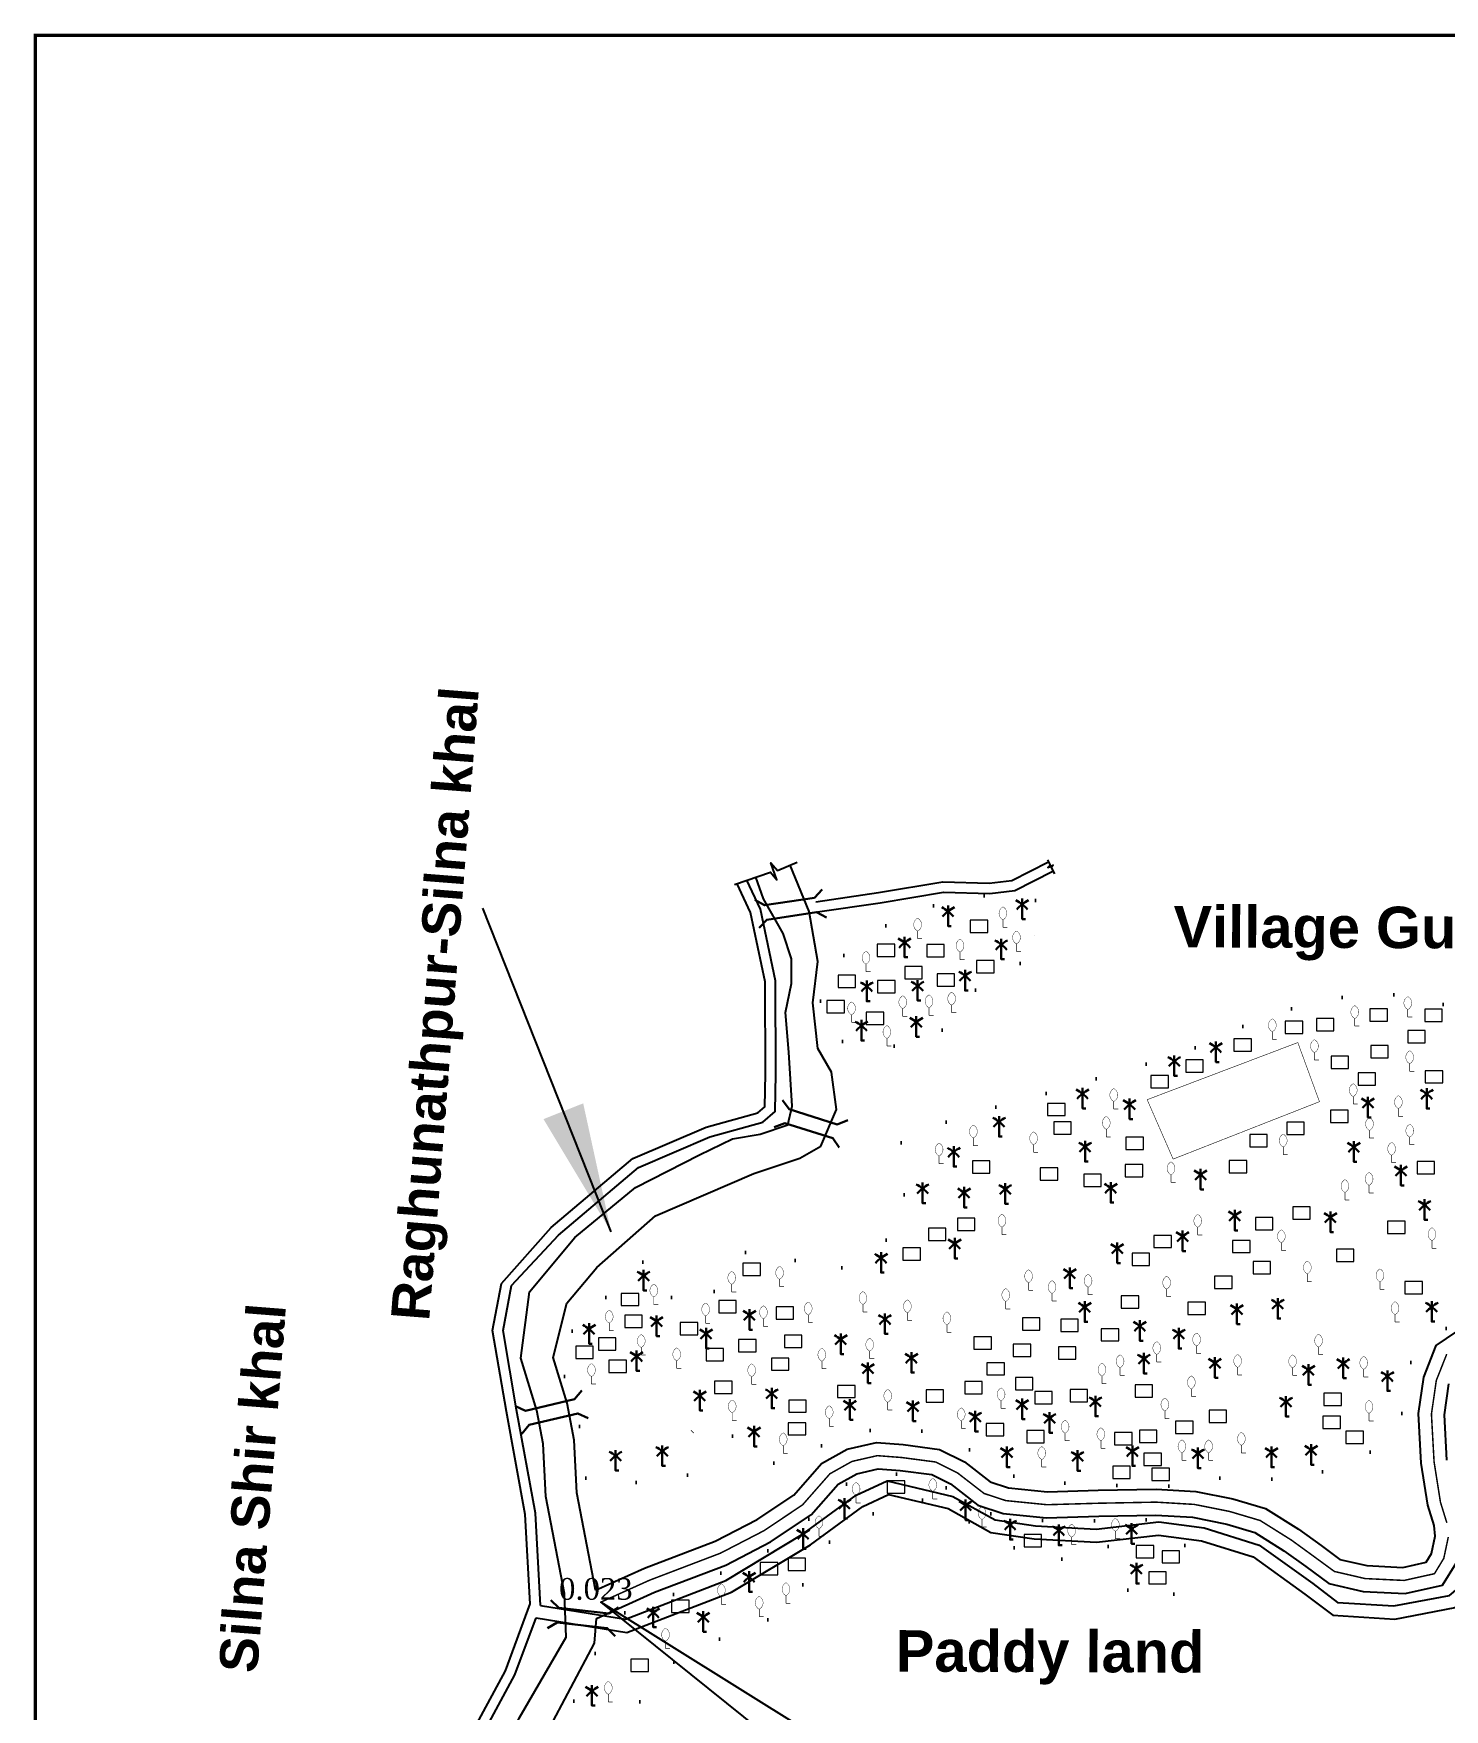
# Model space of a CAD drawing. Header units: millimetres. Extents: x 103 to 33028, y -150542 to -48.
# Drawn here: x 29273 to 29816, y -88851 to -88206 of the extents above; entities that cross this region are included whole.
import ezdxf

# ---------------------------------------------------------------- set-up
doc = ezdxf.new("R2010")
doc.units = ezdxf.units.MM
doc.header["$MEASUREMENT"] = 0
doc.linetypes.add('CENTERX2', pattern=[4, 2.5, -0.5, 0.5, -0.5])
doc.linetypes.add('DOT2', pattern=[0.125, 0, -0.125])
for name, color, linetype in [('boundary', 7, 'Continuous'), ('Home Stead', 151, 'Continuous'), ('Khal', 4, 'Continuous'), ('TEXT', 5, 'Continuous'), ('Trees', 77, 'Continuous')]:
    doc.layers.add(name, color=color, linetype=linetype)
for name, color, linetype, lineweight in [('Bridge or Culvert', 7, 'Continuous', 25), ('HOUSE', 144, 'Continuous', 18), ('OUTLINE', 7, 'Continuous', 15), ('Pond or Ditch', 7, 'Continuous', 9), ('PUCCA ROAD', 1, 'Continuous', 30)]:
    doc.layers.add(name, color=color, linetype=linetype, lineweight=lineweight)
doc.styles.add('b', font='times.ttf')
doc.styles.get("Standard").update_dxf_attribs({"font": 'arial.ttf'})
doc.styles.add('sum', font='arialbd.ttf')
doc.dimstyles.get("Standard").update_dxf_attribs({"dimtxt": 0.18, "dimasz": 0.18, "dimexe": 0.18, "dimexo": 0.0625, "dimgap": 0.09, "dimtad": 0, "dimtih": 1, "dimtoh": 1, "dimdec": 4, "dimzin": 0, "dimdsep": 46, "dimtxsty": 'Standard', "dimblk": 'DATUMBLANK', "dimcen": 0.09, "dimadec": 0, "dimazin": 0, "dimtfac": 1, "dimtdec": 4, "dimtofl": 0, "dimtmove": 0, "dimatfit": 3, "dimfxl": 1, "dimtolj": 1, "dimtzin": 0, "dimarcsym": 0})

# ---------------------------------------------------------------- blocks, each defined once
blk = doc.blocks.new('A$C3B865840')
at = {"layer": 'Bridge or Culvert', "color": 7, "linetype": 'Continuous', "lineweight": 30}
for points in [[(0, 43.6), (13.8, 33.1), (91.3, 33.3), (105, 44.2)], [(0.2, 0), (13.9, 10.6), (91.4, 10.9), (105.2, 0.2)]]:
    blk.add_lwpolyline(points, dxfattribs=at)
blk = doc.blocks.new('A$C7FEE66E4')
at = {"layer": 'Trees', "linetype": 'Continuous', "const_width": 0.000142}
blk.add_lwpolyline([(0, 0.00001, 0.606435), (0, 0.00493, 0.606435)], format="xyb", close=True, dxfattribs=at)
at = {"layer": 'Trees', "linetype": 'Continuous', "const_width": 0.000252}
for points in [[(0, 0.00001), (0, -0.00287)], [(0, -0.00287), (0.00172, -0.00287)]]:
    blk.add_lwpolyline(points, dxfattribs=at)
blk = doc.blocks.new('A$C01DB3217')
at = {"layer": 'Trees', "color": 1, "lineweight": 30}
blk.add_lwpolyline([(0, 0.0028), (0, -0.00714), (0.00154, -0.00714)], dxfattribs=at)
for centre, start, end in [((-0.01201, -0.01535), 41.24911, 62.67823), ((0.01201, -0.01535), 117.32177, 138.75089)]:
    blk.add_arc(centre, 0.01949, start, end, dxfattribs=at)
blk = doc.blocks.new('_DatumBlank')
at = {"color": 0, "linetype": 'ByBlock', "lineweight": -2}
for p, q in [((0, 0.577), (-1, 0)), ((0, -0.577), (0, 0.577)), ((-1, 0), (0, -0.577))]:
    blk.add_line(p, q, dxfattribs=at)

msp = doc.modelspace()

# ---------------------------------------------------------------- linework, layer by layer
at = {"layer": 'boundary', "color": 0, "const_width": 1.32}
msp.add_lwpolyline([(29273.47, -88206.41), (30715.95, -88206.41), (30715.95, -89234.64), (29273.47, -89234.64), (29273.47, -88206.41)], dxfattribs=at)
at = {"layer": 'Home Stead', "color": 7, "linetype": 'DOT2', "lineweight": 50, "ltscale": 159.474072, "flags": 128}
for points in [[(29524.66, -88760.72), (29507.15, -88763.29), (29497.23, -88764.74), (29485.45, -88762.12), (29482.99, -88741.55), (29479.37, -88728.84), (29474.91, -88715.9), (29477.37, -88706.5), (29490.31, -88700.78), (29494.08, -88689.49), (29503.7, -88681.75), (29509.2, -88677.33), (29515.42, -88688.02), (29520.65, -88695.55), (29526.72, -88695.97), (29536.1, -88689.09), (29540.35, -88679.56), (29546.07, -88675.17), (29556.63, -88673.99), (29568.51, -88679.27), (29579.36, -88683.81), (29600.76, -88670.67), (29608.42, -88660.66), (29607.54, -88645.05), (29606.76, -88631.37), (29629.35, -88622.96), (29662.65, -88613.83), (29715.13, -88598.44), (29750.2, -88582.83), (29784.1, -88575.18), (29811.66, -88576.56), (29820.64, -88583.22), (29823.54, -88597.55), (29827.3, -88607.24), (29834.54, -88611.44), (29844.25, -88610.43), (29848.88, -88605.94), (29850.62, -88595.23), (29859.31, -88580.33), (29872.19, -88573.53), (29878.43, -88563.19), (29883.35, -88551.9), (29907.91, -88546.8), (29917.01, -88556.8), (29934.11, -88559.35), (29938.84, -88555.17), (29932.66, -88542.8), (29920.1, -88524.25), (29909.36, -88508.98), (29913.73, -88503.34), (29931.02, -88499.7), (29947.58, -88502.43), (29975.54, -88521.76), (30007.37, -88548.98), (30039.77, -88577.59), (30047.96, -88590.05), (30048.46, -88599.11), (30036.75, -88603.01), (30010.55, -88612.2), (29998.04, -88615.91), (29982.17, -88617.42), (29971.97, -88619.81), (29960.01, -88623.4), (29948.32, -88621.58), (29934.7, -88619.47), (29928.38, -88622.79), (29927.58, -88630.44), (29929.19, -88639.7), (29927.98, -88650.37), (29919.9, -88660.28), (29914.53, -88662.19), (29901.39, -88663.17), (29888.12, -88667.27), (29879.51, -88671.08), (29874.57, -88676.44), (29872.31, -88685.05), (29874.28, -88697.46), (29869.02, -88701.79), (29863.28, -88703.38), (29852.81, -88704.03), (29846.15, -88702.71), (29837.62, -88701.33), (29823.04, -88701.48), (29815.45, -88704.79), (29804.59, -88711.76), (29800.58, -88727.13), (29799.24, -88740.73), (29790.76, -88749.86), (29781.62, -88755.43), (29759.29, -88762.58), (29744.58, -88762.13), (29726.29, -88761.91), (29717.23, -88764.68), (29701.12, -88765.23), (29679.76, -88764.24), (29654.98, -88763.24), (29640.93, -88757.05), (29632.53, -88750.45), (29625.38, -88746.32), (29618.08, -88744.12), (29608.44, -88743.02), (29600.18, -88742.74), (29582.56, -88745.49), (29568.07, -88754.44), (29559.81, -88756.51), (29550.03, -88754.44), (29544.39, -88749.63), (29540.67, -88743.57), (29538.06, -88740.55), (29532, -88739.45), (29527.73, -88741.65), (29525.53, -88745.78), (29525.39, -88753.34), (29524.66, -88760.72)], [(29652.64, -88563.79), (29634.56, -88574.6), (29621.54, -88590.81), (29610.05, -88595.54), (29596.19, -88595.54), (29581.66, -88593.34), (29576.08, -88587.6), (29575.75, -88578.65), (29579.8, -88567.17), (29588.08, -88556.36), (29599.91, -88549.77), (29616.98, -88542.34), (29628.64, -88538.46), (29637.94, -88537.78), (29649.43, -88537.1), (29663.79, -88540.99), (29664.97, -88544.7), (29658.89, -88551.63), (29652.98, -88561.93), (29652.64, -88563.79)], [(29485.83, -88980.38), (29480.71, -88936.35), (29478.3, -88915.67), (29481.99, -88888.74), (29493.77, -88862.62), (29521.72, -88829.99), (29547.85, -88819.5), (29562.2, -88813.74), (29569.01, -88803.13), (29570.9, -88795.46), (29578.45, -88787.03), (29591.29, -88778.73), (29599.08, -88773.69), (29608.2, -88770.63), (29617.14, -88770.25), (29646.29, -88785.84), (29653.88, -88791.21), (29659.89, -88794.21), (29669.54, -88792.95), (29672.55, -88789.63), (29678.08, -88786.94), (29687.73, -88788.37), (29690.74, -88791.21), (29694.06, -88795.95), (29694.22, -88806.23), (29706.4, -88809.39), (29713.51, -88805.75), (29715.73, -88797.06), (29716.2, -88784.26), (29711.14, -88780.62), (29700.33, -88777.67), (29666.21, -88778.83), (29639.94, -88775.49), (29623.15, -88765.01), (29608.47, -88760.23), (29593.39, -88760.65), (29582.99, -88765.58), (29575.12, -88774.59), (29557.39, -88789.06), (29523.21, -88805.17), (29501.51, -88813), (29493.6, -88819.05), (29481.13, -88847.32), (29470.08, -88866.33), (29461.22, -88887.46), (29458.24, -88898.98), (29458.13, -88931.61), (29458.63, -88980.65), (29460.64, -88985.76), (29462.91, -88988.02), (29466.26, -88989.2), (29472.39, -88989.45), (29477.75, -88987.44), (29483.12, -88984.76), (29485.83, -88980.38)]]:
    msp.add_lwpolyline(points, dxfattribs=at)
at = {"layer": 'HOUSE'}
for points in [[(29633.49, -88551.85), (29640.24, -88551.85), (29640.24, -88547.12), (29633.49, -88547.12), (29633.49, -88551.85)], [(29597.65, -88561.09), (29604.4, -88561.09), (29604.4, -88556.36), (29597.65, -88556.36), (29597.65, -88561.09)], [(29616.71, -88561.2), (29623.46, -88561.2), (29623.46, -88556.47), (29616.71, -88556.47), (29616.71, -88561.2)], [(29608.27, -88569.64), (29615.02, -88569.64), (29615.02, -88564.91), (29608.27, -88564.91), (29608.27, -88569.64)], [(29635.89, -88567.36), (29642.64, -88567.36), (29642.64, -88562.63), (29635.89, -88562.63), (29635.89, -88567.36)], [(29582.59, -88572.95), (29589.34, -88572.95), (29589.34, -88568.22), (29582.59, -88568.22), (29582.59, -88572.95)], [(29597.77, -88575), (29604.52, -88575), (29604.52, -88570.28), (29597.77, -88570.28), (29597.77, -88575)], [(29620.71, -88572.49), (29627.46, -88572.49), (29627.46, -88567.77), (29620.71, -88567.77), (29620.71, -88572.49)], [(29578.25, -88582.76), (29585, -88582.76), (29585, -88578.03), (29578.25, -88578.03), (29578.25, -88582.76)], [(29593.43, -88587.2), (29600.18, -88587.2), (29600.18, -88582.48), (29593.43, -88582.48), (29593.43, -88587.2)], [(29766.76, -88589.69), (29773.51, -88589.69), (29773.51, -88584.97), (29766.76, -88584.97), (29766.76, -88589.69)], [(29787.39, -88585.98), (29794.14, -88585.98), (29794.14, -88581.26), (29787.39, -88581.26), (29787.39, -88585.98)], [(29808.47, -88586.13), (29815.22, -88586.13), (29815.22, -88581.41), (29808.47, -88581.41), (29808.47, -88586.13)], [(29754.73, -88590.73), (29761.48, -88590.73), (29761.48, -88586), (29754.73, -88586), (29754.73, -88590.73)], [(29801.94, -88594.29), (29808.69, -88594.29), (29808.69, -88589.57), (29801.94, -88589.57), (29801.94, -88594.29)], [(29734.99, -88597.55), (29741.74, -88597.55), (29741.74, -88592.83), (29734.99, -88592.83), (29734.99, -88597.55)], [(29787.69, -88600.08), (29794.44, -88600.08), (29794.44, -88595.35), (29787.69, -88595.35), (29787.69, -88600.08)], [(29716.43, -88605.57), (29723.18, -88605.57), (29723.18, -88600.84), (29716.43, -88600.84), (29716.43, -88605.57)], [(29772.4, -88604.23), (29779.15, -88604.23), (29779.15, -88599.5), (29772.4, -88599.5), (29772.4, -88604.23)], [(29703.07, -88611.65), (29709.82, -88611.65), (29709.82, -88606.92), (29703.07, -88606.92), (29703.07, -88611.65)], [(29782.79, -88610.61), (29789.54, -88610.61), (29789.54, -88605.88), (29782.79, -88605.88), (29782.79, -88610.61)], [(29808.63, -88609.76), (29815.38, -88609.76), (29815.38, -88605.04), (29808.63, -88605.04), (29808.63, -88609.76)], [(29663.25, -88622.34), (29670, -88622.34), (29670, -88617.62), (29663.25, -88617.62), (29663.25, -88622.34)], [(29772.25, -88625), (29779, -88625), (29779, -88620.27), (29772.25, -88620.27), (29772.25, -88625)], [(29665.63, -88629.46), (29672.38, -88629.46), (29672.38, -88624.74), (29665.63, -88624.74), (29665.63, -88629.46)], [(29693.42, -88635.38), (29700.17, -88635.38), (29700.17, -88630.66), (29693.42, -88630.66), (29693.42, -88635.38)], [(29741.08, -88634.35), (29747.83, -88634.35), (29747.83, -88629.62), (29741.08, -88629.62), (29741.08, -88634.35)], [(29755.33, -88629.6), (29762.08, -88629.6), (29762.08, -88624.87), (29755.33, -88624.87), (29755.33, -88629.6)], [(29634.3, -88644.45), (29641.05, -88644.45), (29641.05, -88639.72), (29634.3, -88639.72), (29634.3, -88644.45)], [(29660.43, -88647.12), (29667.18, -88647.12), (29667.18, -88642.39), (29660.43, -88642.39), (29660.43, -88647.12)], [(29693.13, -88645.92), (29699.88, -88645.92), (29699.88, -88641.19), (29693.13, -88641.19), (29693.13, -88645.92)], [(29733.21, -88644.29), (29739.96, -88644.29), (29739.96, -88639.56), (29733.21, -88639.56), (29733.21, -88644.29)], [(29805.51, -88644.78), (29812.26, -88644.78), (29812.26, -88640.05), (29805.51, -88640.05), (29805.51, -88644.78)], [(29677.2, -88649.64), (29683.95, -88649.64), (29683.95, -88644.92), (29677.2, -88644.92), (29677.2, -88649.64)], [(29628.51, -88666.55), (29635.26, -88666.55), (29635.26, -88661.83), (29628.51, -88661.83), (29628.51, -88666.55)], [(29743.26, -88666.32), (29750.01, -88666.32), (29750.01, -88661.59), (29743.26, -88661.59), (29743.26, -88666.32)], [(29757.66, -88662.16), (29764.41, -88662.16), (29764.41, -88657.44), (29757.66, -88657.44), (29757.66, -88662.16)], [(29794.19, -88667.65), (29800.94, -88667.65), (29800.94, -88662.92), (29794.19, -88662.92), (29794.19, -88667.65)], [(29617.38, -88670.41), (29624.13, -88670.41), (29624.13, -88665.68), (29617.38, -88665.68), (29617.38, -88670.41)], [(29704.22, -88673.14), (29710.97, -88673.14), (29710.97, -88668.42), (29704.22, -88668.42), (29704.22, -88673.14)], [(29607.58, -88677.98), (29614.33, -88677.98), (29614.33, -88673.25), (29607.58, -88673.25), (29607.58, -88677.98)], [(29695.76, -88679.97), (29702.51, -88679.97), (29702.51, -88675.24), (29695.76, -88675.24), (29695.76, -88679.97)], [(29734.5, -88675.07), (29741.25, -88675.07), (29741.25, -88670.35), (29734.5, -88670.35), (29734.5, -88675.07)], [(29774.44, -88678.48), (29781.19, -88678.48), (29781.19, -88673.76), (29774.44, -88673.76), (29774.44, -88678.48)], [(29545.98, -88683.87), (29552.73, -88683.87), (29552.73, -88679.14), (29545.98, -88679.14), (29545.98, -88683.87)], [(29742.37, -88683.28), (29749.12, -88683.28), (29749.12, -88678.55), (29742.37, -88678.55), (29742.37, -88683.28)], [(29727.53, -88688.91), (29734.28, -88688.91), (29734.28, -88684.19), (29727.53, -88684.19), (29727.53, -88688.91)], [(29800.86, -88690.94), (29807.61, -88690.94), (29807.61, -88686.22), (29800.86, -88686.22), (29800.86, -88690.94)], [(29499.13, -88695.48), (29505.88, -88695.48), (29505.88, -88690.75), (29499.13, -88690.75), (29499.13, -88695.48)], [(29536.64, -88698.24), (29543.39, -88698.24), (29543.39, -88693.51), (29536.64, -88693.51), (29536.64, -88698.24)], [(29691.6, -88696.48), (29698.35, -88696.48), (29698.35, -88691.75), (29691.6, -88691.75), (29691.6, -88696.48)], [(29717.28, -88698.85), (29724.03, -88698.85), (29724.03, -88694.13), (29717.28, -88694.13), (29717.28, -88698.85)], [(29500.46, -88703.85), (29507.21, -88703.85), (29507.21, -88699.12), (29500.46, -88699.12), (29500.46, -88703.85)], [(29558.69, -88700.64), (29565.44, -88700.64), (29565.44, -88695.92), (29558.69, -88695.92), (29558.69, -88700.64)], [(29653.56, -88704.93), (29660.31, -88704.93), (29660.31, -88700.2), (29653.56, -88700.2), (29653.56, -88704.93)], [(29668.33, -88705.4), (29675.08, -88705.4), (29675.08, -88700.67), (29668.33, -88700.67), (29668.33, -88705.4)], [(29490.3, -88712.62), (29497.05, -88712.62), (29497.05, -88707.9), (29490.3, -88707.9), (29490.3, -88712.62)], [(29521.79, -88706.7), (29528.54, -88706.7), (29528.54, -88701.98), (29521.79, -88701.98), (29521.79, -88706.7)], [(29561.91, -88711.6), (29568.66, -88711.6), (29568.66, -88706.88), (29561.91, -88706.88), (29561.91, -88711.6)], [(29634.9, -88712.25), (29641.65, -88712.25), (29641.65, -88707.52), (29634.9, -88707.52), (29634.9, -88712.25)], [(29683.88, -88709.09), (29690.63, -88709.09), (29690.63, -88704.36), (29683.88, -88704.36), (29683.88, -88709.09)], [(29481.57, -88715.83), (29488.32, -88715.83), (29488.32, -88711.11), (29481.57, -88711.11), (29481.57, -88715.83)], [(29531.78, -88716.69), (29538.53, -88716.69), (29538.53, -88711.97), (29531.78, -88711.97), (29531.78, -88716.69)], [(29544.26, -88713.27), (29551.01, -88713.27), (29551.01, -88708.54), (29544.26, -88708.54), (29544.26, -88713.27)], [(29650.04, -88715.02), (29656.79, -88715.02), (29656.79, -88710.3), (29650.04, -88710.3), (29650.04, -88715.02)], [(29667.4, -88716.06), (29674.15, -88716.06), (29674.15, -88711.34), (29667.4, -88711.34), (29667.4, -88716.06)], [(29494.37, -88721.16), (29501.12, -88721.16), (29501.12, -88716.44), (29494.37, -88716.44), (29494.37, -88721.16)], [(29556.91, -88720.37), (29563.66, -88720.37), (29563.66, -88715.65), (29556.91, -88715.65), (29556.91, -88720.37)], [(29639.86, -88722.17), (29646.61, -88722.17), (29646.61, -88717.44), (29639.86, -88717.44), (29639.86, -88722.17)], [(29535.02, -88729.35), (29541.77, -88729.35), (29541.77, -88724.62), (29535.02, -88724.62), (29535.02, -88729.35)], [(29582.38, -88730.89), (29589.13, -88730.89), (29589.13, -88726.17), (29582.38, -88726.17), (29582.38, -88730.89)], [(29631.36, -88729.37), (29638.11, -88729.37), (29638.11, -88724.64), (29631.36, -88724.64), (29631.36, -88729.37)], [(29650.85, -88727.83), (29657.6, -88727.83), (29657.6, -88723.11), (29650.85, -88723.11), (29650.85, -88727.83)], [(29696.94, -88730.69), (29703.69, -88730.69), (29703.69, -88725.96), (29696.94, -88725.96), (29696.94, -88730.69)], [(29563.58, -88736.53), (29570.33, -88736.53), (29570.33, -88731.81), (29563.58, -88731.81), (29563.58, -88736.53)], [(29616.47, -88732.67), (29623.22, -88732.67), (29623.22, -88727.95), (29616.47, -88727.95), (29616.47, -88732.67)], [(29658.29, -88733.26), (29665.04, -88733.26), (29665.04, -88728.54), (29658.29, -88728.54), (29658.29, -88733.26)], [(29671.9, -88732.46), (29678.65, -88732.46), (29678.65, -88727.73), (29671.9, -88727.73), (29671.9, -88732.46)], [(29769.63, -88733.88), (29776.38, -88733.88), (29776.38, -88729.15), (29769.63, -88729.15), (29769.63, -88733.88)], [(29712.54, -88744.74), (29719.29, -88744.74), (29719.29, -88740.01), (29712.54, -88740.01), (29712.54, -88744.74)], [(29725.41, -88740.49), (29732.16, -88740.49), (29732.16, -88735.76), (29725.41, -88735.76), (29725.41, -88740.49)], [(29769.27, -88742.73), (29776.02, -88742.73), (29776.02, -88738.01), (29769.27, -88738.01), (29769.27, -88742.73)], [(29563.39, -88745.27), (29570.14, -88745.27), (29570.14, -88740.54), (29563.39, -88740.54), (29563.39, -88745.27)], [(29639.63, -88745.54), (29646.38, -88745.54), (29646.38, -88740.81), (29639.63, -88740.81), (29639.63, -88745.54)], [(29655.22, -88748.25), (29661.97, -88748.25), (29661.97, -88743.53), (29655.22, -88743.53), (29655.22, -88748.25)], [(29689.03, -88749.1), (29695.78, -88749.1), (29695.78, -88744.38), (29689.03, -88744.38), (29689.03, -88749.1)], [(29698.6, -88748.16), (29705.35, -88748.16), (29705.35, -88743.44), (29698.6, -88743.44), (29698.6, -88748.16)], [(29778.13, -88748.52), (29784.88, -88748.52), (29784.88, -88743.79), (29778.13, -88743.79), (29778.13, -88748.52)], [(29700.37, -88757.01), (29707.12, -88757.01), (29707.12, -88752.29), (29700.37, -88752.29), (29700.37, -88757.01)], [(29688.32, -88761.97), (29695.07, -88761.97), (29695.07, -88757.25), (29688.32, -88757.25), (29688.32, -88761.97)], [(29703.44, -88762.8), (29710.19, -88762.8), (29710.19, -88758.07), (29703.44, -88758.07), (29703.44, -88762.8)], [(29601.48, -88767.66), (29608.23, -88767.66), (29608.23, -88762.94), (29601.48, -88762.94), (29601.48, -88767.66)], [(29654.22, -88788.32), (29660.97, -88788.32), (29660.97, -88783.6), (29654.22, -88783.6), (29654.22, -88788.32)], [(29697.42, -88792.56), (29704.17, -88792.56), (29704.17, -88787.83), (29697.42, -88787.83), (29697.42, -88792.56)], [(29707.36, -88794.55), (29714.11, -88794.55), (29714.11, -88789.82), (29707.36, -88789.82), (29707.36, -88794.55)], [(29552.59, -88799.05), (29559.34, -88799.05), (29559.34, -88794.32), (29552.59, -88794.32), (29552.59, -88799.05)], [(29563.36, -88797.42), (29570.11, -88797.42), (29570.11, -88792.69), (29563.36, -88792.69), (29563.36, -88797.42)], [(29702.19, -88802.62), (29708.94, -88802.62), (29708.94, -88797.9), (29702.19, -88797.9), (29702.19, -88802.62)], [(29518.5, -88813.6), (29525.25, -88813.6), (29525.25, -88808.88), (29518.5, -88808.88), (29518.5, -88813.6)], [(29502.82, -88836.33), (29509.57, -88836.33), (29509.57, -88831.61), (29502.82, -88831.61), (29502.82, -88836.33)]]:
    msp.add_lwpolyline(points, dxfattribs=at)
at = {"layer": 'Khal', "lineweight": 25, "ltscale": 0.1}
for points in [[(29478.11, -88694.52), (29489.66, -88680.84), (29512.3, -88660.94), (29550.18, -88644.65), (29567.88, -88638.75), (29575.91, -88634.11), (29581.99, -88619.97), (29580.06, -88605.64), (29574.82, -88596.54), (29572.83, -88578.94), (29574.81, -88562.98), (29571.47, -88543.8), (29564.15, -88525.86)], [(29542.76, -88533.4), (29556.53, -88528.57), (29558.96, -88531.61), (29556.67, -88525.04), (29559.22, -88527.9), (29566.84, -88524.74)], [(29463.74, -88690.19), (29481.21, -88669.27), (29504.53, -88649.94), (29529.25, -88637.4), (29541.91, -88631.22), (29552.56, -88629.47), (29563.21, -88625.85), (29564.86, -88618.71), (29563.65, -88597.94), (29562.33, -88582.69), (29564.64, -88571.46), (29564.64, -88561.91), (29561.46, -88552.26), (29553.88, -88538.87), (29550.94, -88530.53)]]:
    msp.add_lwpolyline(points, dxfattribs=at)
at = {"layer": 'Khal', "color": 4, "linetype": 'Continuous'}
for points in [[(29433.69, -89073.87), (29444.53, -89009.46), (29443.47, -88926.53), (29444.18, -88890.52), (29459.78, -88854.35), (29477.84, -88823.06), (29477.23, -88806.3), (29470.08, -88768.99), (29469.04, -88748.64), (29466.63, -88735.91), (29460.48, -88715.76), (29463.74, -88690.19)], [(29489.19, -88805.07), (29489.19, -88804.95), (29482.03, -88767.54), (29480.98, -88747.22), (29478.3, -88733.04), (29472.93, -88715.43), (29478.11, -88694.52)], [(29445.52, -89075.86), (29456.54, -89010.39), (29455.48, -88926.57), (29456.13, -88893.11), (29470.52, -88859.75), (29488.77, -88825.39), (29489.59, -88815.86)]]:
    msp.add_lwpolyline(points, dxfattribs=at)
at = {"layer": 'Khal', "color": 3, "linetype": 'Continuous'}
for points in [[(29489.19, -88805.07), (29508.11, -88796.55), (29535.26, -88786.21), (29551.5, -88777.82), (29565.58, -88768.39), (29576.25, -88756.27), (29586.14, -88750.74), (29597.32, -88748.19), (29607.59, -88748.98), (29621.69, -88750.84), (29631.24, -88755.61), (29641.19, -88763.31), (29648.23, -88765.62), (29663.24, -88767.12), (29682.71, -88766.55), (29705.09, -88766.13), (29720.35, -88767.03), (29734.62, -88769.88), (29747.18, -88773.6), (29759.89, -88781.55), (29768.55, -88787.86), (29775.8, -88793.17), (29786.2, -88795.58), (29800.09, -88796.24), (29809.05, -88794.26), (29811.1, -88790.89), (29812.49, -88784.28), (29812.05, -88780.07), (29809.63, -88772.27), (29807.08, -88756.09), (29806.03, -88737.02), (29808.06, -88722.97), (29812.87, -88710.85), (29820.84, -88705.45)], [(29817.04, -88755.03), (29816.07, -88737.47), (29817.79, -88725.56)], [(29489.59, -88815.86), (29511.95, -88805.79), (29539.35, -88795.36), (29556.59, -88786.44), (29572.23, -88775.97), (29582.63, -88764.16), (29589.77, -88760.17), (29598.06, -88758.28), (29606.55, -88758.93), (29618.72, -88760.53), (29625.9, -88764.12), (29636.44, -88772.28), (29646.15, -88775.46), (29662.88, -88777.13), (29682.95, -88776.55), (29704.89, -88776.13), (29719.07, -88776.97), (29732.22, -88779.6), (29743.03, -88782.8), (29754.28, -88789.84), (29762.65, -88795.94), (29771.55, -88802.45), (29784.82, -88805.52), (29800.95, -88806.3), (29815.37, -88803.1), (29820.53, -88794.63)]]:
    msp.add_lwpolyline(points, dxfattribs=at)
at = {"layer": 'Khal', "color": 7, "linetype": 'CENTERX2', "lineweight": 30, "ltscale": 5, "const_width": 0.577}
for points in [[(29816.97, -88779.06), (29814.52, -88771.13), (29812.06, -88755.56), (29811.05, -88737.24), (29812.93, -88724.26), (29816.95, -88714.13)], [(29491.25, -88809.63), (29510.03, -88801.17), (29537.3, -88790.78), (29554.04, -88782.13), (29568.91, -88772.18), (29579.44, -88760.21), (29587.95, -88755.45), (29597.69, -88753.23), (29607.07, -88753.95), (29620.2, -88755.68), (29628.57, -88759.87), (29638.82, -88767.8), (29647.19, -88770.54), (29663.06, -88772.12), (29682.83, -88771.55), (29704.99, -88771.13), (29719.71, -88772), (29733.42, -88774.74), (29745.11, -88778.2), (29757.08, -88785.7), (29765.6, -88791.9), (29773.68, -88797.81), (29785.51, -88800.55), (29800.52, -88801.27), (29812.21, -88798.68), (29815.81, -88792.76), (29817.55, -88784.54)]]:
    msp.add_lwpolyline(points, dxfattribs=at)
at = {"layer": 'Pond or Ditch', "color": 4, "const_width": 0.21}
msp.add_lwpolyline([(29701.6, -88616.19), (29711.6, -88639.06), (29767.93, -88616.97), (29759.6, -88594.2), (29701.6, -88616.19)], dxfattribs=at)
at = {"layer": 'PUCCA ROAD', "lineweight": 25}
for points in [[(29574.04, -88539.97), (29598.15, -88536.4), (29622.88, -88532.35), (29640.8, -88532.79), (29649.52, -88531.82), (29663.58, -88524.58)], [(29663.19, -88523.82), (29664.3, -88525.97), (29663.36, -88526.84), (29665.36, -88525.91), (29664.61, -88526.81), (29665.86, -88529.29)], [(29419.34, -89071.34), (29429.36, -89018.49), (29423.02, -88969.11), (29422.04, -88933.52), (29431.69, -88878.28), (29454.5, -88836.01), (29464.01, -88810.26), (29462.05, -88775.89), (29454.89, -88736.22), (29449.51, -88705.05), (29452.95, -88686.94), (29472.18, -88665.42), (29503.62, -88638.84), (29531.85, -88626.76), (29551.69, -88621.22), (29554.38, -88618.93), (29554.63, -88606.23), (29554.46, -88570.88), (29548.91, -88544.14), (29543.7, -88533.07)], [(29468.06, -88810.87), (29466.03, -88775.42), (29458.83, -88735.53), (29453.58, -88705.08), (29456.88, -88687.68), (29474.95, -88668.33), (29505.74, -88642.29), (29533.18, -88630.54), (29553.62, -88624.84), (29558.34, -88620.8), (29558.63, -88606.26), (29558.45, -88570.46), (29552.73, -88542.86), (29547.49, -88531.74)], [(29574.63, -88543.92), (29598.76, -88540.35), (29623.15, -88536.36), (29640.98, -88536.79), (29650.7, -88535.71), (29665.3, -88528.18)], [(29468.06, -88810.87), (29500.77, -88816.14), (29539.32, -88801.25), (29569.14, -88783.38), (29589.53, -88768.5), (29601.48, -88762.94), (29626.76, -88768.92), (29643.06, -88777.99), (29658.61, -88780.23), (29682, -88781.53), (29706.03, -88778.74), (29723.55, -88781.08), (29744.69, -88787.65), (29765.33, -88802.48), (29774.89, -88809.78), (29796.63, -88811.1), (29818.04, -88807.04), (29838.16, -88790.14), (29851.82, -88768.68), (29858.57, -88758.98)], [(29466.29, -88815.65), (29501.3, -88821.29), (29541.52, -88805.76), (29571.91, -88787.55), (29592.08, -88772.82), (29602.02, -88768.2), (29624.93, -88773.63), (29641.44, -88782.81), (29658.12, -88785.21), (29682.15, -88786.54), (29705.99, -88783.78), (29722.47, -88785.98), (29742.43, -88792.18), (29762.35, -88806.5), (29773.06, -88814.68), (29796.95, -88816.13), (29820.25, -88811.71), (29841.96, -88793.47), (29855.99, -88771.46), (29861.43, -88764.25)], [(29423.28, -89072.03), (29433.4, -89018.61), (29427.02, -88968.8), (29426.05, -88933.81), (29435.52, -88879.61), (29458.15, -88837.66), (29466.29, -88815.65)]]:
    msp.add_lwpolyline(points, dxfattribs=at)
at = {"layer": 'TEXT', "color": 7}
msp.add_lwpolyline([(29571.26, -88859.59), (29491.25, -88809.63), (29553.35, -88859.59), (29553.35, -88909.8), (29678.42, -88909.8), (29678.42, -88909.8), (29678.42, -88909.8), (29798.99, -88909.8), (29798.99, -88859.59)], close=True, dxfattribs=at)

# ---------------------------------------------------------------- block references
at = {"layer": 'Khal', "lineweight": 25, "ltscale": 0.1, "zscale": 0.25}
for p, xscale, yscale, rotation in [((29552.11, -88550.04), 0.2500000000007503, 0.2499999999997726, 8.483393638911064), ((29557.93, -88626.75), 0.2500000000017495, 0.2500000000006821, 342.4598304840608), ((29460.8, -88744.79), 0.2500000000008768, 0.2499999999997726, 13.04594658951201), ((29470.69, -88819.68), 0.2500000000019034, 0.2499999999997726, 353.3848348247398)]:
    msp.add_blockref('A$C3B865840', p, dxfattribs=dict(at, xscale=xscale, yscale=yscale, rotation=rotation))
at = {"layer": 'Trees', "ltscale": 0.1, "xscale": 796.8582568693673, "yscale": 796.8582568693673, "zscale": 796.8582568693635}
for p in [(29653.47, -88541), (29624.93, -88543.65), (29608.19, -88555.69), (29645.44, -88556.45), (29631.51, -88568.49), (29593.66, -88572.59), (29613.22, -88572.36), (29591.6, -88587.73), (29612.72, -88586.26), (29728.04, -88596), (29712.05, -88601.36), (29676.7, -88613.85), (29694.81, -88617.97), (29786.59, -88617.36), (29809.24, -88613.94), (29644.59, -88624.71), (29627.1, -88636.27), (29677.7, -88634.32), (29781.16, -88634.39), (29722.16, -88645.06), (29799.28, -88643.51), (29615.11, -88650.37), (29631.1, -88652), (29646.96, -88650.62), (29687.57, -88650.14), (29808.41, -88656.78), (29735.32, -88660.86), (29772.17, -88661.48), (29627.48, -88671.6), (29715.24, -88668.81), (29599.12, -88677.09), (29690.08, -88673.38), (29507.71, -88683.98), (29671.79, -88683.02), (29677.56, -88696.03), (29736.15, -88696.86), (29751.85, -88694.78), (29811.19, -88695.93), (29512.71, -88701.52), (29548.45, -88699.08), (29600.62, -88700.69), (29698.77, -88703.32), (29486.71, -88704.49), (29531.78, -88706.28), (29583.61, -88708.47), (29713.78, -88706.3), (29505.03, -88714.94), (29610.84, -88715.58), (29700.36, -88715.94), (29594.07, -88719.61), (29727.7, -88717.53), (29763.69, -88720.25), (29777.11, -88717.66), (29794.11, -88722.63), (29557.04, -88729.3), (29529.35, -88730.11), (29587.17, -88733.69), (29611.39, -88734.24), (29653.45, -88733.48), (29681.69, -88732.38), (29755.05, -88732.5), (29635.39, -88738.26), (29664.05, -88738.78), (29550.22, -88743.96), (29496.94, -88753.29), (29514.88, -88751.49), (29647.6, -88751.98), (29674.81, -88753.4), (29695.93, -88751.51), (29721.17, -88752.38), (29749.46, -88751.98), (29764.72, -88751.03), (29585.03, -88771.77), (29631.71, -88772.36), (29648.84, -88779.83), (29695.6, -88781.45), (29569.14, -88783.38), (29667.58, -88782.02), (29548.35, -88799.95), (29697.46, -88796.78), (29511.44, -88813.63), (29530.68, -88815.31), (29487.81, -88843.79)]:
    msp.add_blockref('A$C01DB3217', p, dxfattribs=at)
at = {"layer": 'Trees', "linetype": 'DOT2', "ltscale": 0.2, "xscale": 1010.508627537463, "yscale": 1010.508627537463, "zscale": 1010.508627537463}
for p in [(29613.22, -88551.3), (29646.06, -88546.94), (29651.28, -88556.23), (29593.35, -88564.05), (29629.55, -88559.36), (29587.79, -88583.54), (29607.51, -88581.16), (29617.62, -88580.81), (29626.32, -88579.8), (29801.96, -88581.49), (29749.78, -88590.03), (29781.53, -88584.96), (29601.39, -88592.63), (29766, -88598.06), (29802.69, -88602.35), (29780.93, -88615.01), (29688.74, -88616.89), (29798.33, -88619.64), (29685.84, -88627.61), (29787.2, -88628.03), (29634.68, -88630.94), (29657.87, -88633.55), (29753.97, -88634.42), (29802.71, -88630.63), (29621.49, -88637.89), (29795.72, -88637.6), (29710.78, -88645.14), (29777.75, -88651.94), (29787.05, -88649.17), (29645.69, -88665.27), (29721.08, -88665.33), (29753.26, -88671.27), (29811.26, -88670.47), (29541.65, -88687.27), (29560.08, -88685.33), (29655.94, -88686.65), (29763.26, -88683.29), (29791.24, -88686.34), (29511.65, -88692.18), (29647.16, -88693.87), (29664.98, -88690.83), (29678.85, -88688.39), (29709.1, -88689.13), (29531.6, -88699.44), (29571.08, -88699.07), (29592.16, -88695.05), (29609.27, -88698.24), (29797.04, -88698.94), (29494.46, -88702.21), (29553.86, -88700.52), (29624.49, -88702.87), (29506.81, -88711.59), (29594.77, -88713.01), (29720.63, -88711.01), (29767.6, -88711.44), (29520.47, -88716.71), (29576.34, -88716.87), (29691.17, -88719.39), (29705.31, -88714.29), (29736.43, -88719.26), (29757.6, -88719.41), (29487.64, -88722.77), (29549.33, -88722.85), (29684.19, -88722.6), (29784.99, -88719.99), (29645.36, -88732.13), (29718.6, -88727.52), (29541.81, -88736.74), (29579.17, -88739.01), (29601.73, -88732.71), (29708.42, -88736.05), (29787.02, -88736.94), (29630, -88739.81), (29670, -88744.59), (29561.46, -88749.43), (29683.77, -88747.49), (29737.88, -88749.25), (29661.02, -88754.73), (29714.98, -88752.15), (29725.27, -88752.15), (29589.53, -88768.51), (29619.07, -88766.96), (29575.25, -88781.36), (29638.01, -88777.83), (29689.36, -88782.35), (29672.54, -88784.61), (29537.65, -88807.56), (29562.53, -88807.13), (29552.21, -88812.36), (29516.16, -88824.65), (29494.12, -88845.13)]:
    msp.add_blockref('A$C7FEE66E4', p, dxfattribs=at)

# ---------------------------------------------------------------- texts
at = {"layer": 'OUTLINE', "ltscale": 0.1, "insert": (29475.17, -88800.36), "char_height": 8.328, "width": 388.5727, "attachment_point": 1, "style": 'b'}
msp.add_mtext('0.023', dxfattribs=at)
at = {"layer": 'TEXT', "color": 7, "attachment_point": 1, "style": 'sum'}
for s, insert, char_height, width, rotation in [('Raghunathpur-Silna khal', (29410.38, -88700.47), 14.7861, 286.2232, 85.50003), ('Village Guadana', (29711.76, -88541.59), 15.9471, 308.697, 359.79331), ('Silna Shir khal', (29344.14, -88836.07), 14.7861, 286.2232, 85.50003), ('Paddy land ', (29604.84, -88820.4), 15.9471, 308.697, 359.79331)]:
    msp.add_mtext(s, dxfattribs=dict(at, insert=insert, char_height=char_height, width=width, rotation=rotation))

# ---------------------------------------------------------------- leaders
at = {"layer": 'TEXT', "color": 0, "lineweight": 25}
msp.add_leader([(29495.24, -88667.12), (29445.81, -88542.42)], dimstyle='Standard', override={"dimscale": 0.5, "dimasz": 100, "dimgap": 0.09, "dimtad": 0}, dxfattribs=at)

doc.saveas('drawing.dxf')
